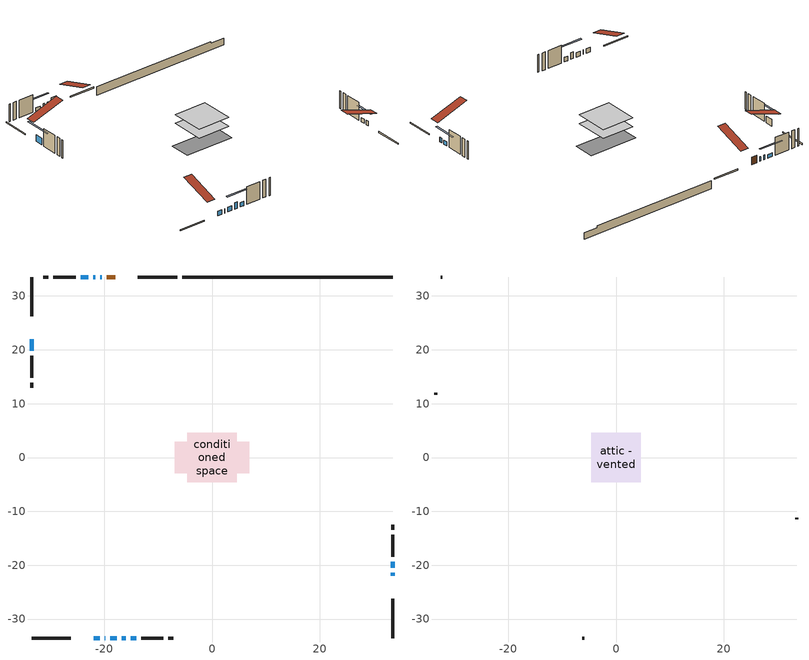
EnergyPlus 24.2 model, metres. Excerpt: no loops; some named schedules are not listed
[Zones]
conditioned space
 floor outside (Floor1 construction): -0.53,-0.53 -0.53,0.53 0.53,0.53 0.53,-0.53 z0.46
 floor adiabatic (AdiabaticFloorConstruction): -4.59,-4.59 -4.59,4.59 4.59,4.59 4.59,-4.59 z2.9
 floor foundation (Slab1 construction): -6.87,-2.88 -6.87,2.88 6.87,2.88 6.87,-2.88 z-1.83
 wall outside (RimJoist1 construction): -6.43,33.51 -13.75,33.51 / -33.51,-33.51 -26.2,-33.51 / -33.51,33.51 -33.51,26.2 / 33.51,-33.51 33.51,-26.2 z0.46:0.76
 wall outside (AdiabaticWallConstruction 1): -17.96,33.51 -19.5,33.51 z0.46:2.49
 wall outside (AdiabaticWallConstruction): -20.43,33.51 -20.77,33.51 / -21.7,33.51 -22.05,33.51 / -21.99,-33.51 -20.82,-33.51 / -19.89,-33.51 -19.8,-33.51 / 33.51,-21.99 33.51,-21.4 / -18.88,-33.51 -17.66,-33.51 / -15.1,-33.51 -14.07,-33.51 z0.46:1.68; 33.51,-20.48 33.51,-19.35 z0.46:1.58; -22.98,33.51 -24.4,33.51 z0.46:1.38; -16.74,-33.51 -16.02,-33.51 / -33.51,21.99 -33.51,19.85 z0.46:2.27
 wall outside (Wall1 construction): -25.33,33.51 -29.46,33.51 / -13.14,-33.51 -9.01,-33.51 / -33.51,18.93 -33.51,14.8 / 33.51,-18.43 33.51,-14.3 z0.46:5.34
 wall outside (Wall2 construction): -30.39,33.51 -31.32,33.51 / -8.08,-33.51 -7.15,-33.51 / -33.51,13.87 -33.51,12.94 / 33.51,-13.37 33.51,-12.44 z0.46:5.34
 wall foundation (FoundationWall1 construction): -5.5,33.51,-1.83 -5.5,33.51,0.46 29.61,33.51,0.46 29.61,33.51,-0.01 33.51,33.51,-0.01 33.51,33.51,-1.83
 window (WindowConstruction 7): -20.43,33.51 -20.77,33.51 z0.46:1.68
 window (WindowConstruction 9): -21.7,33.51 -22.05,33.51 z0.46:1.68
 window (WindowConstruction 10): -21.98,-33.51 -20.82,-33.51 z0.46:1.68
 window (WindowConstruction 8): -19.89,-33.51 -19.8,-33.51 z0.46:1.68
 window (WindowConstruction): 33.51,-21.98 33.51,-21.4 z0.46:1.68
 window (WindowConstruction 1): 33.51,-20.47 33.51,-19.36 z0.46:1.58
 window (WindowConstruction 2): -18.87,-33.51 -17.66,-33.51 z0.46:1.68
 window (WindowConstruction 3): -22.98,33.51 -24.4,33.51 z0.46:1.37
 window (WindowConstruction 4): -16.73,-33.51 -16.02,-33.51 z0.46:2.26
 window (WindowConstruction 5): -15.1,-33.51 -14.07,-33.51 z0.46:1.68
 window (WindowConstruction 6): -33.51,21.98 -33.51,19.85 z0.46:2.26
 door (Door): -17.96,33.51 -19.5,33.51 z0.46:2.49
 ceiling adiabatic (AdiabaticFloorConstruction): 4.59,-4.59 4.59,4.59 -4.59,4.59 -4.59,-4.59 z2.9
attic - vented
 floor to conditioned space (Floor2 construction Reversed): -4.59,-4.59 -4.59,4.59 4.59,4.59 4.59,-4.59 z5.34
 wall outside (Wall3 construction): -32.25,33.51 -32.58,33.51 / -6.22,-33.51 -5.89,-33.51 / -33.51,12.01 -33.51,11.67 / 33.51,-11.51 33.51,-11.17 z0.46:5.34
 roof outside (Roof1 construction): -17.03,33.51,5.34 -17.03,24.57,8.32 -14.67,24.57,8.32 -14.67,33.51,5.34; -22.91,-33.51,5.34 -22.91,-24.57,8.32 -25.27,-24.57,8.32 -25.27,-33.51,5.34; -33.51,22.91,5.34 -24.57,22.91,8.32 -24.57,25.27,8.32 -33.51,25.27,5.34; 33.51,-22.91,5.34 24.57,-22.91,8.32 24.57,-25.27,8.32 33.51,-25.27,5.34
shading: 33.51,-16.73 33.51,-23.1 33.92,-23.1 33.92,-16.73 z4.2; -27.02,33.51 -20.36,33.51 -20.36,33.92 -27.02,33.92 z4; -13.4,-33.51 -19.36,-33.51 -19.36,-33.92 -13.4,-33.92 z4.89; -33.51,17.23 -33.51,24.61 -33.92,24.61 -33.92,17.23 z4.89
[Building]
Building 1: Terrain=Suburbs
[Site:Location]
Edmonton Intl AP_AB: Latitude {deg}=53.31; Longitude {deg}=-113.58; Time Zone {hr}=-7; Elevation {m}=723; Keep Site Location Information=Yes
[Site:GroundTemperature:Shallow]
-1.56185, -3.61833, -3.78302, -2.80711, 1.11059, 5.01004, 8.39065, 10.5322, 10.7141, 8.97234, 5.67794, 1.89811
[Site:WaterMainsTemperature]
Calculation Method=Schedule; Temperature Schedule=mains temperature schedule
[Material] Roughness=Rough; Thermal Absorptance=0.9
Name | Thickness {m} | Conductivity {W/m-K} | Density {kg/m3} | Specific Heat {J/kg-K} | Solar Absorptance | Visible Absorptance
asphalt or fiberglass shingles | 0.00635 | 0.162714 | 1121.4 | 1465.45 | 0.4 | 0.4
ceiling loosefill ins | 0.169333 | 0.0480833 | 16.02 | 1046.75 | 0.7 | 0.7
ceiling stud and cavity | 0.1397 | 0.12131 | 65.682 | 1177.47 | 0.7 | 0.7
concrete 4.0 in. | 0.1016 | 1.803125 | 2242.8 | 837.4 | 0.7 | 0.7
concrete 8.0 in. | 0.2032 | 1.803125 | 2242.8 | 837.4 | 0.7 | 0.7
door material | 0.04445 | 0.053851 | 512.64 | 1214.23 | 0.7 | 0.7
exterior vertical ins | 0.0457286 | 0.029427 | 32.04 | 1214.23 | 0.7 | 0.7
floor covering | 0.0127 | 0.0433444 | 54.468 | 1339.84 | 0.6 | 0.6
floor rigid ins | 0.051816 | 0.029427 | 32.04 | 1214.23 | 0.7 | 0.7
floor rigid ins 1; wall rigid ins | 0.512978 | 0.029427 | 32.04 | 1214.23 | 0.7 | 0.7
floor stud and cavity | 0.1397 | 0.0833205 | 92.3553 | 1139.71 | 0.7 | 0.7
floor stud and cavity 1 | 0.1397 | 1.75129 | 37.0049 | 1207.88 | 0.7 | 0.7
furniture material conditioned space 1 | 0.1524 | 0.115458 | 640.8 | 1214.23 | 0.6 | 0.6
gypsum board | 0.0127 | 0.160291 | 801 | 837.4 | 0.6 | 0.6
gypsum board 1 | 0.0127 | 0.160291 | 801 | 837.4 | 0.7 | 0.7
osb sheathing 0.5 in. | 0.0127 | 0.115458 | 512.64 | 1214.23 | 0.7 | 0.7
osb sheathing 0.75 in. | 0.01905 | 0.115458 | 512.64 | 1214.23 | 0.7 | 0.7
osb sheathing 2.0 in. | 0.0508 | 0.115458 | 512.64 | 1214.23 | 0.7 | 0.7
rim joist stud and cavity | 0.0508 | 0.0314757 | 125.044 | 1163.47 | 0.6 | 0.6
wall stud and cavity | 0.1397 | 0.100429 | 139.0536 | 1170.24 | 0.7 | 0.7
wall stud and cavity 1 | 0.1397 | 0.109132 | 139.0536 | 1170.24 | 0.7 | 0.7
wall stud and cavity 2 | 0.0889 | 6.1454 | 50.32683 | 1063.81 | 0.6 | 0.6
wall stud and cavity 3 | 0.0889 | 0.380278 | 52.3479 | 1209.89 | 0.7 | 0.7
wall stud and cavity 4 | 0.0889 | 0.391764 | 83.0341 | 1211.67 | 0.7 | 0.7
wood siding | 0.0254 | 0.102417 | 544.68 | 1172.36 | 0.4 | 0.4
wood siding 1 | 0.00254 | 0.102417 | 544.68 | 1172.36 | 0.4 | 0.4
wood siding 2; wood siding 3; wood siding 4 | 0.0254 | 0.102417 | 544.68 | 1172.36 | 0.7 | 0.7
[WindowMaterial:SimpleGlazingSystem]
Name | U-Factor {W/m2-K} | Solar Heat Gain Coefficient
WindowMaterial | 3.02183 | 0.49
WindowMaterial 1 | 2.99742 | 0.55
WindowMaterial 2 | 2.98038 | 0.57
WindowMaterial 3 | 2.983789 | 0.56
WindowMaterial 4 | 2.94291 | 0.65
WindowMaterial 5 | 3.0542 | 0.42
WindowMaterial 6 | 3.11211 | 0.4
WindowMaterial 7 | 6.089655 | 0.59
[Construction]
AdiabaticFloorConstruction: floor stud and cavity 1, floor rigid ins 1, osb sheathing 0.75 in., floor covering
AdiabaticWallConstruction: wood siding 3, wall rigid ins, wall stud and cavity 3, gypsum board
AdiabaticWallConstruction 1: wood siding 4, wall rigid ins, wall stud and cavity 3, gypsum board
Door: door material
Floor1 construction: floor stud and cavity, floor rigid ins, osb sheathing 0.75 in., floor covering
Floor2 construction Reversed: gypsum board, ceiling stud and cavity, ceiling loosefill ins
FoundationWall1 construction: concrete 8.0 in., gypsum board 1
furniture construction conditioned space 1: furniture material conditioned space 1
PartitionWallConstruction: gypsum board, wall stud and cavity 4, gypsum board
RimJoist1 construction: wood siding 2, osb sheathing 2.0 in., rim joist stud and cavity
Roof1 construction: asphalt or fiberglass shingles
Slab1 construction: concrete 4.0 in.
Wall1 construction: wood siding, osb sheathing 0.5 in., wall stud and cavity, gypsum board
Wall2 construction: wood siding, osb sheathing 0.5 in., wall stud and cavity 1, gypsum board
Wall3 construction: wood siding 1, wall stud and cavity 2
WindowConstruction; WindowConstruction 10: WindowMaterial
WindowConstruction 1; WindowConstruction 5: WindowMaterial 1
WindowConstruction 2: WindowMaterial 2
WindowConstruction 3: WindowMaterial 3
WindowConstruction 4; WindowConstruction 6: WindowMaterial 4
WindowConstruction 7: WindowMaterial 5
WindowConstruction 8: WindowMaterial 6
WindowConstruction 9: WindowMaterial 7
[Zone] Multiplier=1; Part of Total Floor Area=Yes
Name | Volume {m3}
attic - vented | 40.7209
conditioned space | 531.1
[Space]
Name | Zone | Volume {m3}
attic - vented 1 | attic - vented | 40.7209
conditioned space 1 | conditioned space | 531.1
[ZoneInfiltration:EffectiveLeakageArea]
infil attic - vented 1: Zone or Space=attic - vented 1; Schedule=Always On Discrete; Effective Air Leakage Area {cm2}=2928.7; Stack Coefficient=0.00054629; Wind Coefficient=1.57918e-05
[ZoneMixing]
whole house fan mix: Zone or Space=attic - vented; Schedule=Always On Continuous; Design Flow Rate Calculation Method=Flow/Zone; Design Flow Rate {m3/s}=0; Source Zone or Space=conditioned space
[SurfaceProperty:ExposedFoundationPerimeter]
Slab1: Exposed Perimeter Calculation Method=TotalExposedPerimeter; Total Exposed Perimeter {m}=39.014
[InternalMass] Zone or ZoneList=conditioned space; Space or SpaceList=conditioned space 1
Name | Construction | Surface Area {m2}
furniture mass conditioned space 1 | furniture construction conditioned space 1 | 65.796
partition wall mass | PartitionWallConstruction | 164.49
[Lights]
interior lighting: Zone or ZoneList or Space or SpaceList=conditioned space 1; Schedule=interior lighting schedule; Design Level Calculation Method=LightingLevel; Lighting Level {W}=343.2; Return Air Fraction=0; Fraction Radiant=0.6; Fraction Visible=0.2; Fraction Replaceable=1
[People]
occupants: Zone or ZoneList or Space or SpaceList=conditioned space 1; Number of People Schedule=occupants schedule; Number of People Calculation Method=People; Number of People=3; Fraction Radiant=0.314171; Sensible Heat Fraction=0.56303; Activity Level Schedule=occupants activity schedule; Carbon Dioxide Generation Rate {m3/s-W}=0; Enable ASHRAE 55 Comfort Warnings=No; Mean Radiant Temperature Calculation Type=EnclosureAveraged
[ElectricEquipment] Zone or ZoneList or Space or SpaceList=conditioned space 1; Design Level Calculation Method=EquipmentLevel
Name | Schedule | Design Level {W} | Fraction Latent | Fraction Radiant | Fraction Lost
clothes dryer | clothes dryer schedule | 140.772 | 0.015 | 0.081 | 0.85
clothes washer | clothes washer schedule | 32.1985 | 0.03 | 0.162 | 0.7
cooking range | cooking range schedule | 215.147 | 0.08 | 0.432 | 0.2
dishwasher | dishwasher schedule | 66.8632 | 0.3 | 0.18 | 0.4
fridge | fridge schedule | 72.9452 | 0 | 0.6 | 0
mech vent bath fan 0 | mech vent bath fan 0 schedule | 50.2 | 0 | 0 | 1
mech vent bath fan 1 | mech vent bath fan 1 schedule | 50.2 | 0 | 0 | 1
mech vent house fan | mech vent house fan schedule | 0 | 0 | 0 | 1
mech vent house fan cfis | mech vent house fan cfis schedule | 0 | 0 | 0 | 0
mech vent range fan 0 | mech vent range fan 0 schedule | 57 | 0 | 0 | 1
misc plug loads | misc plug loads schedule | 494.7 | 0.045 | 0.513 | 0.1
whole house fan | Always On Discrete | 0 | 0 | 0 | 1
[OtherEquipment] Zone or ZoneList or Space or SpaceList=conditioned space 1; Design Level Calculation Method=EquipmentLevel
Name | Fuel Type | Schedule | Design Level {W} | Fraction Latent | Fraction Radiant | Fraction Lost
clothes dryer 1 | Electricity | clothes dryer schedule | 0 | 0.015 | 0.081 | 0.85
cooking range 1 | Electricity | cooking range schedule | 0 | 0.08 | 0.432 | 0.2
general water use latent | None | general water use schedule | 62.594 | 1 | 0 | 0
general water use sensible | None | general water use schedule | -61.6891 | 0 | 0.6 | 0
mech vent house fan latent load | None | Always On Discrete | 0 | 1 | 0 | 0
mech vent house fan sensible load | None | Always On Discrete | 0 | 0 | 0 | 0
water heater energy adjustment1 | NaturalGas | Always On Discrete | 0.01 | 0 | 0 | 1
[ZoneInfiltration:DesignFlowRate] Zone or ZoneList or Space or SpaceList=conditioned space 1; Schedule=Always On Discrete; Design Flow Rate Calculation Method=Flow/Zone; Design Flow Rate {m3/s}=0
infil flow; natural vent flow; whole house fan flow
[AvailabilityManager:Scheduled]
central ac and furnace airloop Availability Manager: Schedule=Always On Discrete
[Foundation:Kiva]
Foundation Kiva 1: Initial Indoor Air Temperature {C}=18; Wall Height Above Grade {m}=0.460004; Wall Depth Below Slab {m}=0.2032; Custom Block Material Name 1=exterior vertical ins; Custom Block Depth 1 {m}=2.28999; Custom Block X Position 1 {m}=0.2159; Custom Block Z Position 1 {m}=0
[Foundation:Kiva:Settings]
Soil Conductivity {W/m-K}=0.849921; Soil Density {kg/m3}=1842.3; Soil Specific Heat {J/kg-K}=418.7; Ground Solar Absorptivity=0.9; Ground Thermal Absorptivity=0.9; Ground Surface Roughness {m}=0.03; Far-Field Width {m}=40; Deep-Ground Boundary Condition=ZeroFlux; Deep-Ground Depth {m}=40; Minimum Cell Dimension {m}=0.2; Maximum Cell Growth Coefficient=3; Simulation Timestep=Timestep
[Exterior:Lights]
exterior lighting: Schedule=exterior lighting schedule; Design Level {W}=75.6
[EnergyManagementSystem:GlobalVariable]
central_ac_and_furnace_airloop_Fan_RTF
infil_program_Qfan
infil_program_Qinf
natural_vent_program_Qnv
natural_vent_program_Qwhf
[EnergyManagementSystem:Sensor]
Name | Output:Variable or Output:Meter Index Key | Output:Variable or Output:Meter
airflow_gain | infil flow | Infiltration Sensible Heat Gain Energy
airflow_gain_1 | natural vent flow | Infiltration Sensible Heat Gain Energy
airflow_gain_2 | whole house fan flow | Infiltration Sensible Heat Gain Energy
airflow_loss | infil flow | Infiltration Sensible Heat Loss Energy
airflow_loss_1 | natural vent flow | Infiltration Sensible Heat Loss Energy
airflow_loss_2 | whole house fan flow | Infiltration Sensible Heat Loss Energy
clg_load_cond |  | Cooling:EnergyTransfer:Zone:CONDITIONED SPACE
clg_sp_s; clg_sp_s_1 | cooling setpoint | Schedule Value
clothes_dryer_exhaust_0_sch_s | clothes dryer exhaust 0 schedule | Schedule Value
cool_season | cooling season schedule | Schedule Value
htg_load_cond |  | Heating:EnergyTransfer:Zone:CONDITIONED SPACE
htg_sp_s; htg_sp_s_1 | heating setpoint | Schedule Value
ig_ee_conv | clothes dryer | Electric Equipment Convective Heating Energy
ig_ee_conv_2 | cooking range | Electric Equipment Convective Heating Energy
ig_ee_conv_4 | fridge | Electric Equipment Convective Heating Energy
ig_ee_conv_5 | misc plug loads | Electric Equipment Convective Heating Energy
ig_ee_conv_6 | whole house fan | Electric Equipment Convective Heating Energy
ig_ee_rad | clothes dryer | Electric Equipment Radiant Heating Energy
ig_ee_rad_2 | cooking range | Electric Equipment Radiant Heating Energy
ig_ee_rad_4 | fridge | Electric Equipment Radiant Heating Energy
ig_ee_rad_5 | misc plug loads | Electric Equipment Radiant Heating Energy
ig_ee_rad_6 | whole house fan | Electric Equipment Radiant Heating Energy
ig_lgt_conv | interior lighting | Lights Convective Heating Energy
ig_lgt_rad | interior lighting | Lights Radiant Heating Energy
ig_lgt_vis | interior lighting | Lights Visible Radiation Heating Energy
ig_oe_conv | clothes dryer 1 | Other Equipment Convective Heating Energy
ig_oe_conv_1 | cooking range 1 | Other Equipment Convective Heating Energy
ig_oe_conv_2 | general water use latent | Other Equipment Convective Heating Energy
ig_oe_conv_3 | general water use sensible | Other Equipment Convective Heating Energy
ig_oe_conv_4 | water heater energy adjustment1 | Other Equipment Convective Heating Energy
ig_oe_rad | clothes dryer 1 | Other Equipment Radiant Heating Energy
ig_oe_rad_1 | cooking range 1 | Other Equipment Radiant Heating Energy
ig_oe_rad_2 | general water use latent | Other Equipment Radiant Heating Energy
ig_oe_rad_3 | general water use sensible | Other Equipment Radiant Heating Energy
ig_oe_rad_4 | water heater energy adjustment1 | Other Equipment Radiant Heating Energy
ig_ppl_conv | occupants | People Convective Heating Energy
ig_ppl_rad | occupants | People Radiant Heating Energy
im_conv | furniture mass conditioned space 1 | Surface Inside Face Convection Heat Gain Energy
im_conv_1 | partition wall mass | Surface Inside Face Convection Heat Gain Energy
im_ig | furniture mass conditioned space 1 | Surface Inside Face Internal Gains Radiation Heat Gain Energy
im_ig_1 | partition wall mass | Surface Inside Face Internal Gains Radiation Heat Gain Energy
im_lgt | furniture mass conditioned space 1 | Surface Inside Face Lights Radiation Heat Gain Energy
im_lgt_1 | partition wall mass | Surface Inside Face Lights Radiation Heat Gain Energy
im_sol | furniture mass conditioned space 1 | Surface Inside Face Solar Radiation Heat Gain Energy
im_sol_1 | partition wall mass | Surface Inside Face Solar Radiation Heat Gain Energy
im_surf | furniture mass conditioned space 1 | Surface Inside Face Net Surface Thermal Radiation Heat Gain Energy
im_surf_1 | partition wall mass | Surface Inside Face Net Surface Thermal Radiation Heat Gain Energy
mech_vent_bath_fan_0_sch_s | mech vent bath fan 0 schedule | Schedule Value
mech_vent_bath_fan_1_sch_s | mech vent bath fan 1 schedule | Schedule Value
mech_vent_range_fan_0_sch_s | mech vent range fan 0 schedule | Schedule Value
mv_conv | mech vent bath fan 0 | Electric Equipment Convective Heating Energy
mv_conv_1 | mech vent bath fan 1 | Electric Equipment Convective Heating Energy
mv_conv_2 | mech vent house fan | Electric Equipment Convective Heating Energy
mv_conv_3 | mech vent house fan cfis | Electric Equipment Convective Heating Energy
mv_conv_4 | mech vent range fan 0 | Electric Equipment Convective Heating Energy
mv_conv_5 | mech vent house fan latent load | Other Equipment Convective Heating Energy
mv_conv_6 | mech vent house fan sensible load | Other Equipment Convective Heating Energy
mv_rad | mech vent bath fan 0 | Electric Equipment Radiant Heating Energy
mv_rad_1 | mech vent bath fan 1 | Electric Equipment Radiant Heating Energy
mv_rad_2 | mech vent house fan | Electric Equipment Radiant Heating Energy
mv_rad_3 | mech vent house fan cfis | Electric Equipment Radiant Heating Energy
mv_rad_4 | mech vent range fan 0 | Electric Equipment Radiant Heating Energy
mv_rad_5 | mech vent house fan latent load | Other Equipment Radiant Heating Energy
mv_rad_6 | mech vent house fan sensible load | Other Equipment Radiant Heating Energy
natural_vent_s | natural vent schedule | Schedule Value
out_pb_s |  | Site Outdoor Air Barometric Pressure
out_wt_s |  | Site Outdoor Air Humidity Ratio
site_vw_s |  | Site Wind Speed
ss_back_out | Window1 | Surface Window Shortwave from Zone Back Out Window Heat Transfer Rate
ss_back_out_1 | Window12 | Surface Window Shortwave from Zone Back Out Window Heat Transfer Rate
ss_back_out_10 | Window9 | Surface Window Shortwave from Zone Back Out Window Heat Transfer Rate
ss_back_out_2 | Window13 | Surface Window Shortwave from Zone Back Out Window Heat Transfer Rate
ss_back_out_3 | Window2 | Surface Window Shortwave from Zone Back Out Window Heat Transfer Rate
ss_back_out_4 | Window3 | Surface Window Shortwave from Zone Back Out Window Heat Transfer Rate
ss_back_out_5 | Window4 | Surface Window Shortwave from Zone Back Out Window Heat Transfer Rate
ss_back_out_6 | Window5 | Surface Window Shortwave from Zone Back Out Window Heat Transfer Rate
ss_back_out_7 | Window6 | Surface Window Shortwave from Zone Back Out Window Heat Transfer Rate
ss_back_out_8 | Window7 | Surface Window Shortwave from Zone Back Out Window Heat Transfer Rate
ss_back_out_9 | Window8 | Surface Window Shortwave from Zone Back Out Window Heat Transfer Rate
ss_conv | Door1 | Surface Inside Face Convection Heat Gain Energy
ss_conv_1 | Window1 | Surface Inside Face Convection Heat Gain Energy
ss_conv_10 | Window8 | Surface Inside Face Convection Heat Gain Energy
ss_conv_11 | Window9 | Surface Inside Face Convection Heat Gain Energy
ss_conv_2 | Window12 | Surface Inside Face Convection Heat Gain Energy
ss_conv_3 | Window13 | Surface Inside Face Convection Heat Gain Energy
ss_conv_4 | Window2 | Surface Inside Face Convection Heat Gain Energy
ss_conv_5 | Window3 | Surface Inside Face Convection Heat Gain Energy
ss_conv_6 | Window4 | Surface Inside Face Convection Heat Gain Energy
ss_conv_7 | Window5 | Surface Inside Face Convection Heat Gain Energy
ss_conv_8 | Window6 | Surface Inside Face Convection Heat Gain Energy
ss_conv_9 | Window7 | Surface Inside Face Convection Heat Gain Energy
ss_ig | Door1 | Surface Inside Face Internal Gains Radiation Heat Gain Energy
ss_ig_1 | Window1 | Surface Inside Face Internal Gains Radiation Heat Gain Energy
ss_ig_10 | Window8 | Surface Inside Face Internal Gains Radiation Heat Gain Energy
ss_ig_11 | Window9 | Surface Inside Face Internal Gains Radiation Heat Gain Energy
ss_ig_2 | Window12 | Surface Inside Face Internal Gains Radiation Heat Gain Energy
ss_ig_3 | Window13 | Surface Inside Face Internal Gains Radiation Heat Gain Energy
ss_ig_4 | Window2 | Surface Inside Face Internal Gains Radiation Heat Gain Energy
ss_ig_5 | Window3 | Surface Inside Face Internal Gains Radiation Heat Gain Energy
ss_ig_6 | Window4 | Surface Inside Face Internal Gains Radiation Heat Gain Energy
ss_ig_7 | Window5 | Surface Inside Face Internal Gains Radiation Heat Gain Energy
ss_ig_8 | Window6 | Surface Inside Face Internal Gains Radiation Heat Gain Energy
ss_ig_9 | Window7 | Surface Inside Face Internal Gains Radiation Heat Gain Energy
ss_lgt | Door1 | Surface Inside Face Lights Radiation Heat Gain Energy
ss_sol | Door1 | Surface Inside Face Solar Radiation Heat Gain Energy
ss_surf | Door1 | Surface Inside Face Net Surface Thermal Radiation Heat Gain Energy
ss_surf_1 | Window1 | Surface Inside Face Net Surface Thermal Radiation Heat Gain Energy
ss_surf_10 | Window8 | Surface Inside Face Net Surface Thermal Radiation Heat Gain Energy
ss_surf_11 | Window9 | Surface Inside Face Net Surface Thermal Radiation Heat Gain Energy
ss_surf_2 | Window12 | Surface Inside Face Net Surface Thermal Radiation Heat Gain Energy
ss_surf_3 | Window13 | Surface Inside Face Net Surface Thermal Radiation Heat Gain Energy
ss_surf_4 | Window2 | Surface Inside Face Net Surface Thermal Radiation Heat Gain Energy
ss_surf_5 | Window3 | Surface Inside Face Net Surface Thermal Radiation Heat Gain Energy
ss_surf_6 | Window4 | Surface Inside Face Net Surface Thermal Radiation Heat Gain Energy
ss_surf_7 | Window5 | Surface Inside Face Net Surface Thermal Radiation Heat Gain Energy
ss_surf_8 | Window6 | Surface Inside Face Net Surface Thermal Radiation Heat Gain Energy
ss_surf_9 | Window7 | Surface Inside Face Net Surface Thermal Radiation Heat Gain Energy
ss_trans_in | Window1 | Surface Window Transmitted Solar Radiation Rate
ss_trans_in_1 | Window12 | Surface Window Transmitted Solar Radiation Rate
ss_trans_in_10 | Window9 | Surface Window Transmitted Solar Radiation Rate
ss_trans_in_2 | Window13 | Surface Window Transmitted Solar Radiation Rate
ss_trans_in_3 | Window2 | Surface Window Transmitted Solar Radiation Rate
ss_trans_in_4 | Window3 | Surface Window Transmitted Solar Radiation Rate
ss_trans_in_5 | Window4 | Surface Window Transmitted Solar Radiation Rate
ss_trans_in_6 | Window5 | Surface Window Transmitted Solar Radiation Rate
ss_trans_in_7 | Window6 | Surface Window Transmitted Solar Radiation Rate
ss_trans_in_8 | Window7 | Surface Window Transmitted Solar Radiation Rate
ss_trans_in_9 | Window8 | Surface Window Transmitted Solar Radiation Rate
ss_trans_out | Window1 | Surface Inside Face Initial Transmitted Diffuse Transmitted Out Window Solar Radiation Rate
ss_trans_out_1 | Window12 | Surface Inside Face Initial Transmitted Diffuse Transmitted Out Window Solar Radiation Rate
ss_trans_out_10 | Window9 | Surface Inside Face Initial Transmitted Diffuse Transmitted Out Window Solar Radiation Rate
ss_trans_out_2 | Window13 | Surface Inside Face Initial Transmitted Diffuse Transmitted Out Window Solar Radiation Rate
ss_trans_out_3 | Window2 | Surface Inside Face Initial Transmitted Diffuse Transmitted Out Window Solar Radiation Rate
ss_trans_out_4 | Window3 | Surface Inside Face Initial Transmitted Diffuse Transmitted Out Window Solar Radiation Rate
ss_trans_out_5 | Window4 | Surface Inside Face Initial Transmitted Diffuse Transmitted Out Window Solar Radiation Rate
ss_trans_out_6 | Window5 | Surface Inside Face Initial Transmitted Diffuse Transmitted Out Window Solar Radiation Rate
ss_trans_out_7 | Window6 | Surface Inside Face Initial Transmitted Diffuse Transmitted Out Window Solar Radiation Rate
ss_trans_out_8 | Window7 | Surface Inside Face Initial Transmitted Diffuse Transmitted Out Window Solar Radiation Rate
ss_trans_out_9 | Window8 | Surface Inside Face Initial Transmitted Diffuse Transmitted Out Window Solar Radiation Rate
s_conv | Floor1 | Surface Inside Face Convection Heat Gain Energy
s_conv_1 | Floor2 | Surface Inside Face Convection Heat Gain Energy
s_conv_10 | Wall1:0 | Surface Inside Face Convection Heat Gain Energy
s_conv_11 | Wall1:180 | Surface Inside Face Convection Heat Gain Energy
s_conv_12 | Wall1:270 | Surface Inside Face Convection Heat Gain Energy
s_conv_13 | Wall1:90 | Surface Inside Face Convection Heat Gain Energy
s_conv_14 | Wall2:0 | Surface Inside Face Convection Heat Gain Energy
s_conv_15 | Wall2:180 | Surface Inside Face Convection Heat Gain Energy
s_conv_16 | Wall2:270 | Surface Inside Face Convection Heat Gain Energy
s_conv_17 | Wall2:90 | Surface Inside Face Convection Heat Gain Energy
s_conv_2 | FoundationWall1 | Surface Inside Face Convection Heat Gain Energy
s_conv_3 | inferred conditioned ceiling | Surface Inside Face Convection Heat Gain Energy
s_conv_4 | inferred conditioned floor | Surface Inside Face Convection Heat Gain Energy
s_conv_5 | RimJoist1:0 | Surface Inside Face Convection Heat Gain Energy
s_conv_6 | RimJoist1:180 | Surface Inside Face Convection Heat Gain Energy
s_conv_7 | RimJoist1:270 | Surface Inside Face Convection Heat Gain Energy
